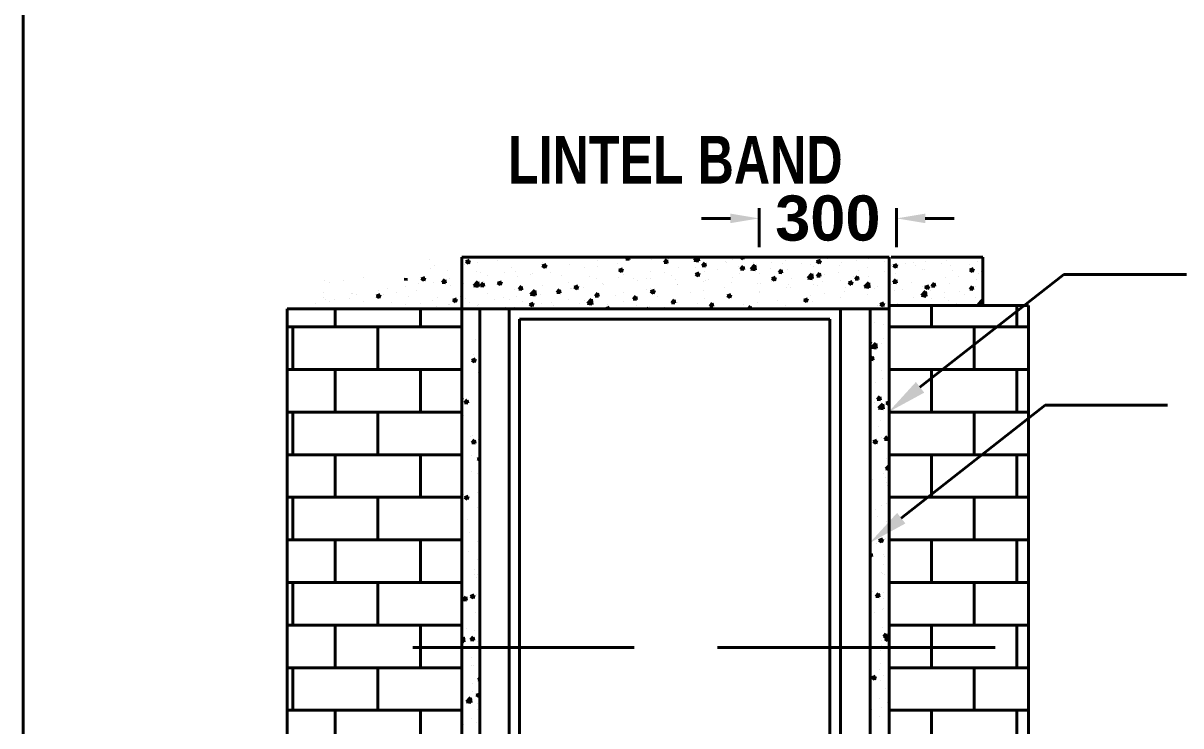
# Model space of a CAD drawing. Header units: metres. Extents: x -121582 to -58867, y 55115 to 110853.
# Drawn here: x -60700.95 to -60692.32, y 55210.2 to 55215.44 of the extents above; entities that cross this region are included whole.
import ezdxf

# ---------------------------------------------------------------- set-up
doc = ezdxf.new("R2010")
doc.units = ezdxf.units.M
doc.styles.add('t8', font='arialbd.ttf')

# ---------------------------------------------------------------- blocks, each defined once
blk = doc.blocks.new('RGHG')
at = {"color": 0, "lineweight": 40}
for p, q in [((286168.01, 37134.6), (286168.01, 37130.12)), ((286183.83, 37134.6), (286183.83, 37130.12)), ((286164.71, 37133.43), (286161.4, 37133.43)), ((286187.13, 37133.43), (286190.44, 37133.43)), ((286130.07, 37128.68), (286130.07, 37128.68)), ((286130.62, 37128.06), (286130.62, 37128.06)), ((286133.77, 37128.49), (286133.77, 37128.49)), ((286147.58, 37128.97), (286133.83, 37128.97)), ((286133.83, 37128.97), (286133.83, 37036.45)), ((286134.08, 37128.12), (286134.08, 37128.12)), ((286134.27, 37128.45), (286134.7, 37128.62)), ((286134.27, 37128.45), (286134.58, 37128.25)), ((286134.58, 37128.22), (286134.7, 37128.59)), ((286135.61, 37128.32), (286135.61, 37128.32)), ((286136.86, 37128.89), (286136.86, 37128.89)), ((286137.93, 37128.63), (286137.93, 37128.63)), ((286139.55, 37127.76), (286139.55, 37127.76)), ((286143.07, 37127.96), (286143.5, 37128.13)), ((286143.07, 37127.96), (286143.38, 37127.76)), ((286143.12, 37128.37), (286143.12, 37128.37)), ((286143.12, 37127.74), (286143.12, 37127.74)), ((286143.38, 37127.73), (286143.5, 37128.1)), ((286146.21, 37128.13), (286146.21, 37128.13)), ((286147.58, 37128.97), (286169.22, 37128.97)), ((286147.91, 37127.74), (286147.91, 37127.74)), ((286149.39, 37128.59), (286149.39, 37128.59)), ((286149.45, 37127.94), (286149.45, 37127.94)), ((286151.77, 37128.24), (286151.77, 37128.24)), ((286152.69, 37128.73), (286152.9, 37128.97)), ((286152.69, 37128.73), (286153.06, 37128.69)), ((286153.06, 37128.67), (286153, 37128.97)), ((286154.33, 37128.92), (286154.33, 37128.92)), ((286155.64, 37128.75), (286155.64, 37128.75)), ((286157.09, 37128.34), (286157.38, 37128.69)), ((286157.09, 37128.34), (286157.45, 37128.31)), ((286157.17, 37128.95), (286157.17, 37128.95)), ((286157.45, 37128.28), (286157.38, 37128.67)), ((286157.6, 37128.79), (286157.6, 37128.79)), ((286158.74, 37127.83), (286158.74, 37127.83)), ((286160.53, 37128.6), (286160.88, 37128.97)), ((286160.53, 37128.6), (286161.07, 37128.52)), ((286160.73, 37127.78), (286160.73, 37127.78)), ((286160.87, 37128.65), (286160.87, 37128.65)), ((286161.07, 37128.49), (286161.01, 37128.97)), ((286161.48, 37127.96), (286161.78, 37128.31)), ((286161.48, 37127.96), (286161.85, 37127.93)), ((286161.85, 37127.9), (286161.78, 37128.28)), ((286161.88, 37128.26), (286161.88, 37128.26)), ((286164.14, 37128.51), (286164.14, 37128.51)), ((286164.3, 37128.4), (286164.3, 37128.4)), ((286164.98, 37128.66), (286164.98, 37128.66)), ((286165.6, 37127.86), (286165.6, 37127.86)), ((286165.83, 37128.96), (286165.87, 37128.97)), ((286165.83, 37128.96), (286166.13, 37128.75)), ((286165.87, 37127.57), (286166.17, 37127.93)), ((286166.13, 37128.72), (286166.22, 37128.97)), ((286166.24, 37127.51), (286166.17, 37127.9)), ((286167.06, 37127.59), (286167.54, 37128.08)), ((286167.41, 37128.37), (286167.41, 37128.37)), ((286167.61, 37127.48), (286167.54, 37128.06)), ((286169.22, 37128.97), (286182.96, 37128.97)), ((286169.47, 37128.37), (286169.47, 37128.37)), ((286170.68, 37128.23), (286170.68, 37128.23)), ((286171, 37128.57), (286171, 37128.57)), ((286172.65, 37128.92), (286172.65, 37128.92)), ((286172.92, 37128.28), (286172.92, 37128.28)), ((286173.32, 37128.88), (286173.32, 37128.88)), ((286173.95, 37128.1), (286173.95, 37128.1)), ((286174.32, 37127.9), (286174.32, 37127.9)), ((286174.63, 37128.47), (286175.06, 37128.63)), ((286174.63, 37128.47), (286174.94, 37128.26)), ((286174.94, 37128.23), (286175.06, 37128.6)), ((286175.92, 37128.78), (286175.92, 37128.78)), ((286176.49, 37128.89), (286176.49, 37128.89)), ((286177.22, 37127.96), (286177.22, 37127.96)), ((286177.51, 37128.36), (286177.51, 37128.36)), ((286179.19, 37128.64), (286179.19, 37128.64)), ((286180.49, 37127.82), (286180.49, 37127.82)), ((286180.65, 37128.79), (286180.65, 37128.79)), ((286182.46, 37128.5), (286182.46, 37128.5)), ((286182.96, 37128.97), (286182.96, 37036.45)), ((286193.74, 37128.97), (286183.19, 37128.97)), ((286183.3, 37127.99), (286183.3, 37127.99)), ((286183.43, 37127.98), (286183.86, 37128.14)), ((286183.43, 37127.98), (286183.74, 37127.77)), ((286183.74, 37127.74), (286183.86, 37128.11)), ((286184.83, 37128.19), (286184.83, 37128.19)), ((286185.73, 37128.37), (286185.73, 37128.37)), ((286185.97, 37127.97), (286185.97, 37127.97)), ((286187.15, 37128.49), (286187.15, 37128.49)), ((286189, 37128.23), (286189, 37128.23)), ((286189.54, 37128.59), (286189.54, 37128.59)), ((286190, 37128.03), (286190, 37128.03)), ((286192.27, 37128.09), (286192.27, 37128.09)), ((286193.09, 37128.43), (286193.09, 37128.43)), ((286193.74, 37123.4), (286193.74, 37128.97)), ((286122.49, 37126.59), (286122.49, 37126.59)), ((286127.18, 37126.43), (286127.55, 37126.39)), ((286129.12, 37126.48), (286129.55, 37126.64)), ((286129.12, 37126.48), (286129.43, 37126.27)), ((286129.43, 37126.24), (286129.55, 37126.61)), ((286130.21, 37127.61), (286130.21, 37127.61)), ((286131.57, 37126.04), (286131.87, 37126.39)), ((286131.94, 37125.98), (286131.87, 37126.36)), ((286132.19, 37127.46), (286132.19, 37127.46)), ((286132.4, 37126.53), (286132.4, 37126.53)), ((286133.7, 37126.46), (286133.7, 37126.46)), ((286135.46, 37127.32), (286135.46, 37127.32)), ((286135.98, 37127.15), (286135.98, 37127.15)), ((286136.79, 37126.85), (286136.79, 37126.85)), ((286138.73, 37127.19), (286138.73, 37127.19)), ((286139.97, 37127.31), (286139.97, 37127.31)), ((286140.19, 37126.72), (286140.19, 37126.72)), ((286141.72, 37126.92), (286141.72, 37126.92)), ((286142, 37127.05), (286142, 37127.05)), ((286144.04, 37127.23), (286144.04, 37127.23)), ((286145.27, 37126.91), (286145.27, 37126.91)), ((286148.54, 37126.77), (286148.54, 37126.77)), ((286149.32, 37126.55), (286149.32, 37126.55)), ((286151.81, 37126.63), (286151.81, 37126.63)), ((286151.88, 37127.47), (286152.31, 37127.64)), ((286151.88, 37127.47), (286152.18, 37127.27)), ((286152.18, 37127.24), (286152.31, 37127.61)), ((286152.46, 37126.98), (286152.46, 37126.98)), ((286153.59, 37126.56), (286153.59, 37126.56)), ((286155.08, 37126.5), (286155.08, 37126.5)), ((286155.56, 37127.37), (286155.56, 37127.37)), ((286155.56, 37126.54), (286155.56, 37126.54)), ((286157.16, 37127.17), (286157.16, 37127.17)), ((286157.88, 37126.84), (286157.88, 37126.84)), ((286160.68, 37126.98), (286161.11, 37127.15)), ((286160.68, 37126.98), (286160.99, 37126.78)), ((286160.99, 37126.75), (286161.11, 37127.12)), ((286161.75, 37127.35), (286161.75, 37127.35)), ((286162.2, 37126.44), (286162.2, 37126.44)), ((286163.28, 37127.55), (286163.28, 37127.55)), ((286164.9, 37126.62), (286164.9, 37126.62)), ((286165.77, 37127.05), (286165.77, 37127.05)), ((286165.87, 37127.57), (286166.24, 37127.54)), ((286167.06, 37127.59), (286167.61, 37127.5)), ((286168.08, 37127.08), (286168.08, 37127.08)), ((286169.34, 37127.66), (286169.34, 37127.66)), ((286169.48, 37126.49), (286169.91, 37126.66)), ((286169.48, 37126.49), (286169.79, 37126.29)), ((286169.79, 37126.26), (286169.91, 37126.63)), ((286170.27, 37127.19), (286170.56, 37127.54)), ((286170.27, 37127.19), (286170.63, 37127.16)), ((286170.63, 37127.13), (286170.56, 37127.51)), ((286171.23, 37127.51), (286171.23, 37127.51)), ((286171.71, 37126.46), (286171.71, 37126.46)), ((286173.6, 37126.57), (286174.08, 37127.07)), ((286173.6, 37126.57), (286174.15, 37126.49)), ((286174.15, 37126.46), (286174.08, 37127.05)), ((286174.66, 37126.8), (286174.96, 37127.16)), ((286174.66, 37126.8), (286175.03, 37126.77)), ((286175.03, 37126.74), (286174.96, 37127.13)), ((286175.58, 37126.97), (286175.58, 37126.97)), ((286177.11, 37127.17), (286177.11, 37127.17)), ((286178.83, 37126.75), (286178.83, 37126.75)), ((286179.05, 37126.42), (286179.35, 37126.77)), ((286179.05, 37126.42), (286179.42, 37126.39)), ((286179.42, 37126.36), (286179.35, 37126.74)), ((286179.43, 37127.48), (286179.43, 37127.48)), ((286180.58, 37126.75), (286180.58, 37126.75)), ((286182.4, 37127.36), (286182.4, 37127.36)), ((286183.45, 37126.04), (286183.74, 37126.39)), ((286183.67, 37127.14), (286183.67, 37127.14)), ((286183.76, 37127.68), (286183.76, 37127.68)), ((286186.52, 37114.01), (286203.07, 37126.98)), ((286186.85, 37127.6), (286186.85, 37127.6)), ((286187.03, 37127.54), (286187.03, 37127.54)), ((286189.41, 37126.59), (286189.41, 37126.59)), ((286190.3, 37127.4), (286190.3, 37127.4)), ((286190.94, 37126.79), (286190.94, 37126.79)), ((286192.24, 37127.49), (286192.67, 37127.65)), ((286192.24, 37127.49), (286192.54, 37127.28)), ((286192.54, 37127.25), (286192.67, 37127.62)), ((286193.02, 37126.39), (286193.02, 37126.39)), ((286193.26, 37127.09), (286193.26, 37127.09)), ((286193.56, 37127.27), (286193.56, 37127.27)), ((286203.07, 37126.98), (286217.17, 37126.98)), ((286118.02, 37126.32), (286118.02, 37126.32)), ((286118.64, 37126.08), (286118.64, 37126.08)), ((286120.17, 37126.29), (286120.17, 37126.29)), ((286124.27, 37125.17), (286124.27, 37125.17)), ((286125.26, 37125.31), (286125.26, 37125.31)), ((286127.37, 37125.56), (286127.37, 37125.56)), ((286128.6, 37125.19), (286128.6, 37125.19)), ((286128.83, 37125.92), (286128.83, 37125.92)), ((286130.55, 37126.02), (286130.55, 37126.02)), ((286131.57, 37126.04), (286131.94, 37126.01)), ((286132.47, 37125.7), (286132.47, 37125.7)), ((286134, 37125.9), (286134, 37125.9)), ((286135.19, 37125.68), (286135.67, 37126.17)), ((286135.19, 37125.68), (286135.73, 37125.59)), ((286135.73, 37125.57), (286135.67, 37126.15)), ((286135.97, 37125.66), (286136.26, 37126.01)), ((286135.97, 37125.66), (286136.33, 37125.62)), ((286136.33, 37125.6), (286136.26, 37125.98)), ((286136.32, 37126.21), (286136.32, 37126.21)), ((286137.93, 37125.99), (286138.36, 37126.15)), ((286137.93, 37125.99), (286138.23, 37125.78)), ((286138.23, 37125.75), (286138.36, 37126.12)), ((286139.9, 37125.27), (286139.9, 37125.27)), ((286140.36, 37125.27), (286140.66, 37125.62)), ((286140.36, 37125.27), (286140.73, 37125.24)), ((286140.73, 37125.21), (286140.66, 37125.6)), ((286141.73, 37124.66), (286142.2, 37125.16)), ((286142.27, 37124.55), (286142.2, 37125.14)), ((286143.04, 37125.7), (286143.04, 37125.7)), ((286144.76, 37124.89), (286145.05, 37125.24)), ((286145.12, 37124.83), (286145.05, 37125.21)), ((286146.14, 37126.09), (286146.14, 37126.09)), ((286146.3, 37125.32), (286146.3, 37125.32)), ((286146.44, 37125.33), (286146.44, 37125.33)), ((286146.73, 37125.5), (286147.16, 37125.66)), ((286146.73, 37125.5), (286147.04, 37125.29)), ((286147.04, 37125.26), (286147.16, 37125.63)), ((286147.83, 37125.52), (286147.83, 37125.52)), ((286150.01, 37125.94), (286150.01, 37125.94)), ((286150.15, 37125.83), (286150.15, 37125.83)), ((286154.02, 37126.34), (286154.02, 37126.34)), ((286155.05, 37125.21), (286155.05, 37125.21)), ((286155.48, 37125.33), (286155.48, 37125.33)), ((286155.53, 37125.01), (286155.96, 37125.17)), ((286155.84, 37124.77), (286155.96, 37125.14)), ((286158.35, 37126.36), (286158.35, 37126.36)), ((286158.63, 37125.83), (286158.63, 37125.83)), ((286158.66, 37125.79), (286158.66, 37125.79)), ((286161.62, 37126.22), (286161.62, 37126.22)), ((286161.67, 37125.14), (286161.67, 37125.14)), ((286161.81, 37126.23), (286161.81, 37126.23)), ((286163.99, 37125.44), (286163.99, 37125.44)), ((286164.89, 37126.08), (286164.89, 37126.08)), ((286167.86, 37125.95), (286167.86, 37125.95)), ((286168.01, 37125.04), (286168.01, 37125.04)), ((286168.16, 37125.94), (286168.16, 37125.94)), ((286169.39, 37126.16), (286169.39, 37126.16)), ((286171.15, 37125.47), (286171.15, 37125.47)), ((286171.43, 37125.8), (286171.43, 37125.8)), ((286171.68, 37125.52), (286171.68, 37125.52)), ((286174.25, 37125.86), (286174.25, 37125.86)), ((286174.7, 37125.67), (286174.7, 37125.67)), ((286175.25, 37126.13), (286175.25, 37126.13)), ((286177.43, 37126.32), (286177.43, 37126.32)), ((286177.82, 37125.06), (286177.82, 37125.06)), ((286177.97, 37125.53), (286177.97, 37125.53)), ((286178.29, 37126), (286178.72, 37126.17)), ((286178.29, 37126), (286178.59, 37125.8)), ((286178.59, 37125.77), (286178.72, 37126.14)), ((286180.14, 37125.56), (286180.62, 37126.06)), ((286180.14, 37125.56), (286180.68, 37125.47)), ((286180.68, 37125.45), (286180.62, 37126.03)), ((286181.24, 37125.39), (286181.24, 37125.39)), ((286181.69, 37125.57), (286181.69, 37125.57)), ((286183.22, 37125.77), (286183.22, 37125.77)), ((286183.45, 37126.04), (286183.81, 37126)), ((286183.6, 37125.1), (286183.6, 37125.1)), ((286183.81, 37125.98), (286183.74, 37126.36)), ((286184.51, 37125.25), (286184.51, 37125.25)), ((286185.54, 37126.08), (286185.54, 37126.08)), ((286186.68, 37124.55), (286187.15, 37125.04)), ((286186.78, 37125.56), (286186.78, 37125.56)), ((286187.09, 37125.51), (286187.52, 37125.68)), ((286187.09, 37125.51), (286187.4, 37125.31)), ((286187.4, 37125.28), (286187.52, 37125.65)), ((286187.78, 37125.11), (286187.78, 37125.11)), ((286187.84, 37125.65), (286188.14, 37126)), ((286187.84, 37125.65), (286188.21, 37125.62)), ((286188.21, 37125.59), (286188.14, 37125.97)), ((286189.92, 37125.99), (286189.92, 37125.99)), ((286192.24, 37125.27), (286192.53, 37125.62)), ((286192.24, 37125.27), (286192.6, 37125.24)), ((286192.6, 37125.21), (286192.53, 37125.59)), ((286192.86, 37125.55), (286192.86, 37125.55)), ((286117.92, 37124.88), (286117.92, 37124.88)), ((286117.95, 37124.28), (286117.95, 37124.28)), ((286118.11, 37124.08), (286118.11, 37124.08)), ((286118.56, 37123.87), (286118.56, 37123.87)), ((286119.21, 37124.06), (286119.21, 37124.06)), ((286120.88, 37124.18), (286120.88, 37124.18)), ((286121.13, 37124.74), (286121.13, 37124.74)), ((286121.19, 37124.75), (286121.19, 37124.75)), ((286121.69, 37124.69), (286121.69, 37124.69)), ((286122.48, 37123.92), (286122.48, 37123.92)), ((286123.98, 37124.5), (286124.41, 37124.67)), ((286123.98, 37124.5), (286124.28, 37124.3)), ((286124.28, 37124.27), (286124.41, 37124.64)), ((286124.46, 37124.61), (286124.46, 37124.61)), ((286124.75, 37124.69), (286124.75, 37124.69)), ((286125.75, 37123.79), (286125.75, 37123.79)), ((286126.28, 37124.89), (286126.28, 37124.89)), ((286127.73, 37124.47), (286127.73, 37124.47)), ((286130.48, 37123.98), (286130.48, 37123.98)), ((286131, 37124.33), (286131, 37124.33)), ((286132.78, 37124.01), (286133.21, 37124.18)), ((286132.78, 37124.01), (286133.09, 37123.81)), ((286133.08, 37123.78), (286133.21, 37124.15)), ((286133.62, 37124.42), (286133.62, 37124.42)), ((286134.27, 37124.19), (286134.27, 37124.19)), ((286134.71, 37123.79), (286134.71, 37123.79)), ((286136.71, 37124.81), (286136.71, 37124.81)), ((286137.54, 37124.06), (286137.54, 37124.06)), ((286138.58, 37124.3), (286138.58, 37124.3)), ((286139.3, 37124.1), (286139.3, 37124.1)), ((286140.11, 37124.5), (286140.11, 37124.5)), ((286140.81, 37123.92), (286140.81, 37123.92)), ((286141.73, 37124.66), (286142.27, 37124.58)), ((286142.43, 37124.81), (286142.43, 37124.81)), ((286142.87, 37124.72), (286142.87, 37124.72)), ((286144.08, 37123.78), (286144.08, 37123.78)), ((286144.76, 37124.89), (286145.12, 37124.86)), ((286146.06, 37124.05), (286146.06, 37124.05)), ((286147.91, 37123.99), (286147.91, 37123.99)), ((286148.26, 37123.65), (286148.74, 37124.14)), ((286148.81, 37123.54), (286148.74, 37124.12)), ((286149.15, 37124.5), (286149.44, 37124.86)), ((286149.15, 37124.5), (286149.52, 37124.47)), ((286149.24, 37124.51), (286149.24, 37124.51)), ((286149.52, 37124.44), (286149.44, 37124.83)), ((286151.48, 37124.6), (286151.48, 37124.6)), ((286152.39, 37124.94), (286152.39, 37124.94)), ((286152.41, 37123.92), (286152.41, 37123.92)), ((286153.54, 37124.12), (286153.84, 37124.47)), ((286153.54, 37124.12), (286153.91, 37124.09)), ((286153.91, 37124.06), (286153.84, 37124.44)), ((286153.95, 37124.12), (286153.95, 37124.12)), ((286155.53, 37125.01), (286155.84, 37124.8)), ((286156.27, 37124.43), (286156.27, 37124.43)), ((286157.94, 37123.73), (286158.23, 37124.09)), ((286157.94, 37123.73), (286158.3, 37123.7)), ((286158.3, 37123.67), (286158.23, 37124.06)), ((286158.59, 37123.75), (286158.59, 37123.75)), ((286160.13, 37124.94), (286160.13, 37124.94)), ((286161.73, 37124.19), (286161.73, 37124.19)), ((286162.33, 37123.35), (286162.63, 37123.7)), ((286164.34, 37124.52), (286164.77, 37124.68)), ((286164.34, 37124.52), (286164.64, 37124.31)), ((286164.54, 37124.29), (286164.54, 37124.29)), ((286164.64, 37124.28), (286164.77, 37124.65)), ((286164.83, 37124.58), (286164.83, 37124.58)), ((286167.78, 37123.74), (286167.78, 37123.74)), ((286168.11, 37124.91), (286168.11, 37124.91)), ((286170.1, 37124.04), (286170.1, 37124.04)), ((286173.14, 37124.03), (286173.57, 37124.19)), ((286173.14, 37124.03), (286173.45, 37123.82)), ((286173.44, 37123.79), (286173.57, 37124.16)), ((286173.97, 37124.55), (286173.97, 37124.55)), ((286174.17, 37123.82), (286174.17, 37123.82)), ((286175.5, 37124.76), (286175.5, 37124.76)), ((286177.36, 37124.28), (286177.36, 37124.28)), ((286180.5, 37124.71), (286180.5, 37124.71)), ((286181.94, 37123.53), (286182.37, 37123.7)), ((286182.15, 37123.71), (286182.15, 37123.71)), ((286185.72, 37124.32), (286185.72, 37124.32)), ((286186.68, 37124.55), (286187.22, 37124.46)), ((286187.22, 37124.44), (286187.15, 37125.02)), ((286187.8, 37124.17), (286187.8, 37124.17)), ((286189.29, 37124.93), (286189.29, 37124.93)), ((286189.33, 37124.37), (286189.33, 37124.37)), ((286189.85, 37123.96), (286189.85, 37123.96)), ((286191.05, 37124.98), (286191.05, 37124.98)), ((286191.65, 37124.68), (286191.65, 37124.68)), ((286192.94, 37124.35), (286192.94, 37124.35)), ((286193.21, 37123.53), (286193.69, 37124.03)), ((286193.74, 37123.54), (286193.69, 37124)), ((286113.71, 37123.02), (286113.71, 37016.89)), ((286133.83, 37123.02), (286113.71, 37123.02)), ((286117.02, 37123.67), (286117.02, 37123.67)), ((286119.26, 37120.95), (286119.26, 37123.02)), ((286124.2, 37123.13), (286124.2, 37123.13)), ((286127.29, 37123.53), (286127.29, 37123.53)), ((286129.02, 37123.65), (286129.02, 37123.65)), ((286129.06, 37120.95), (286129.06, 37123.02)), ((286130.86, 37123.29), (286130.86, 37123.29)), ((286132.29, 37123.51), (286132.29, 37123.51)), ((286132.39, 37123.49), (286132.39, 37123.49)), ((286139.26, 37123.02), (286133.83, 37123.02)), ((286135.56, 37123.37), (286135.56, 37123.37)), ((286135.72, 37123.49), (286135.72, 37123.49)), ((286135.87, 37123.02), (286135.87, 37037.49)), ((286138.83, 37123.23), (286138.83, 37123.23)), ((286139.26, 37123.02), (286177.36, 37123.02)), ((286139.26, 37037.49), (286139.26, 37123.02)), ((286139.82, 37123.23), (286139.82, 37123.23)), ((286141.58, 37123.52), (286142.01, 37123.69)), ((286141.58, 37123.52), (286141.89, 37123.32)), ((286141.89, 37123.29), (286142.01, 37123.66)), ((286142.1, 37123.09), (286142.1, 37123.09)), ((286142.97, 37123.66), (286142.97, 37123.66)), ((286144.34, 37123.37), (286144.34, 37123.37)), ((286146.22, 37123.11), (286146.22, 37123.11)), ((286147.35, 37123.64), (286147.35, 37123.64)), ((286148.26, 37123.65), (286148.81, 37123.56)), ((286148.54, 37123.41), (286148.54, 37123.41)), ((286150.39, 37123.03), (286150.82, 37123.2)), ((286150.39, 37123.03), (286150.41, 37123.02)), ((286150.62, 37123.5), (286150.62, 37123.5)), ((286150.76, 37123.02), (286150.82, 37123.17)), ((286153.89, 37123.37), (286153.89, 37123.37)), ((286155.17, 37123.02), (286155.28, 37123.13)), ((286155.29, 37123.02), (286155.28, 37123.11)), ((286155.41, 37123.3), (286155.41, 37123.3)), ((286157.16, 37123.23), (286157.16, 37123.23)), ((286157.39, 37123.07), (286157.39, 37123.07)), ((286160.43, 37123.09), (286160.43, 37123.09)), ((286160.97, 37123.68), (286160.97, 37123.68)), ((286162.33, 37123.35), (286162.7, 37123.32)), ((286162.38, 37123.03), (286162.38, 37123.03)), ((286162.7, 37123.29), (286162.63, 37123.67)), ((286166.24, 37123.54), (286166.24, 37123.54)), ((286166.77, 37123.02), (286167.02, 37123.32)), ((286167.07, 37123.02), (286167.02, 37123.29)), ((286171.08, 37123.43), (286171.08, 37123.43)), ((286177.36, 37123.02), (286182.96, 37123.02)), ((286177.36, 37123.02), (286177.36, 37037.49)), ((286178.57, 37123.09), (286178.57, 37123.09)), ((286180.08, 37123.15), (286180.08, 37123.15)), ((286180.8, 37037.49), (286180.8, 37123.02)), ((286181.61, 37123.36), (286181.61, 37123.36)), ((286181.94, 37123.53), (286182.25, 37123.33)), ((286182.25, 37123.3), (286182.37, 37123.67)), ((286199, 37123.4), (286182.96, 37123.4)), ((286183.93, 37123.66), (286183.93, 37123.66)), ((286186.7, 37123.52), (286186.7, 37123.52)), ((286187.86, 37120.95), (286187.86, 37123.4)), ((286190.76, 37123.59), (286190.76, 37123.59)), ((286193.21, 37123.53), (286193.74, 37123.45)), ((286197.67, 37120.95), (286197.67, 37123.4)), ((286199, 37123.4), (286199, 37016.89)), ((286140.46, 37121.82), (286176.16, 37121.82)), ((286140.46, 37038.68), (286140.46, 37121.82)), ((286176.16, 37121.82), (286176.16, 37038.68)), ((286181.34, 37121.44), (286181.34, 37121.44)), ((286182.32, 37121.25), (286182.32, 37121.25)), ((286113.71, 37120.95), (286133.83, 37120.95)), ((286114.36, 37116.05), (286114.36, 37120.95)), ((286124.16, 37116.05), (286124.16, 37120.95)), ((286182.96, 37120.95), (286199, 37120.95)), ((286182.96, 37116.05), (286182.96, 37120.95)), ((286192.77, 37116.05), (286192.77, 37120.95)), ((286135.36, 37119.47), (286135.36, 37119.47)), ((286180.8, 37119.23), (286180.88, 37119.26)), ((286180.8, 37118.99), (286180.88, 37119.23)), ((286180.95, 37118.58), (286181.43, 37119.08)), ((286180.95, 37118.58), (286181.5, 37118.49)), ((286181.5, 37118.47), (286181.43, 37119.05)), ((286182.1, 37119.01), (286182.1, 37119.01)), ((286182.38, 37119.6), (286182.38, 37119.6)), ((286134.95, 37117.1), (286135.38, 37117.27)), ((286134.95, 37117.1), (286135.25, 37116.9)), ((286135.13, 37117.81), (286135.13, 37117.81)), ((286135.25, 37116.87), (286135.38, 37117.24)), ((286135.28, 37117.26), (286135.28, 37117.26)), ((286180.8, 37117.26), (286181.05, 37117.56)), ((286180.8, 37117.2), (286181.12, 37117.17)), ((286181.12, 37117.14), (286181.05, 37117.53)), ((286113.71, 37116.05), (286133.83, 37116.05)), ((286119.26, 37111.15), (286119.26, 37116.05)), ((286129.06, 37111.15), (286129.06, 37116.05)), ((286135.71, 37115.73), (286135.71, 37115.73)), ((286180.91, 37115.88), (286180.91, 37115.88)), ((286182.13, 37115.95), (286182.13, 37115.95)), ((286182.96, 37116.05), (286199, 37116.05)), ((286187.86, 37111.15), (286187.86, 37116.05)), ((286197.67, 37111.15), (286197.67, 37116.05)), ((286133.91, 37114.7), (286133.91, 37114.7)), ((286181.35, 37114.51), (286181.35, 37114.51)), ((286182.2, 37115.06), (286182.2, 37115.06)), ((286182.89, 37114.71), (286182.89, 37114.71)), ((286133.83, 37112.81), (286133.88, 37112.83)), ((286133.83, 37112.64), (286133.88, 37112.8)), ((286134.12, 37112.22), (286134.42, 37112.57)), ((286134.12, 37112.22), (286134.49, 37112.19)), ((286134.38, 37112.73), (286134.38, 37112.73)), ((286134.49, 37112.16), (286134.42, 37112.54)), ((286181.28, 37112.29), (286181.28, 37112.29)), ((286181.6, 37112.6), (286181.9, 37112.95)), ((286181.6, 37112.6), (286181.97, 37112.57)), ((286181.76, 37111.6), (286182.24, 37112.09)), ((286181.97, 37112.54), (286181.9, 37112.92)), ((286182.31, 37111.49), (286182.24, 37112.07)), ((286182.36, 37111.85), (286182.36, 37111.85)), ((286182.62, 37112.18), (286182.96, 37112.32)), ((286182.62, 37112.18), (286182.92, 37111.98)), ((286182.92, 37111.95), (286182.96, 37112.06)), ((286182.96, 37112.63), (286182.96, 37112.63)), ((286184.36, 37098.96), (286200.91, 37111.93)), ((286200.91, 37111.93), (286215.01, 37111.93)), ((286113.71, 37111.15), (286133.83, 37111.15)), ((286114.36, 37106.25), (286114.36, 37111.15)), ((286124.16, 37106.25), (286124.16, 37111.15)), ((286134.01, 37110.75), (286134.01, 37110.75)), ((286181.76, 37111.6), (286182.31, 37111.51)), ((286182.96, 37111.15), (286199, 37111.15)), ((286182.96, 37106.25), (286182.96, 37111.15)), ((286192.77, 37106.25), (286192.77, 37111.15)), ((286181.77, 37109.5), (286181.77, 37109.5)), ((286181.98, 37110.18), (286181.98, 37110.18)), ((286134.77, 37108.32), (286134.77, 37108.32)), ((286134.97, 37107.61), (286135.27, 37107.96)), ((286135.02, 37108.41), (286135.02, 37108.41)), ((286135.34, 37107.55), (286135.27, 37107.93)), ((286135.69, 37107.98), (286135.69, 37107.98)), ((286181.13, 37107.74), (286181.56, 37107.91)), ((286181.13, 37107.74), (286181.43, 37107.54)), ((286181.43, 37107.51), (286181.56, 37107.88)), ((286182.11, 37108.19), (286182.11, 37108.19)), ((286182.45, 37107.99), (286182.75, 37108.34)), ((286182.45, 37107.99), (286182.82, 37107.96)), ((286182.82, 37107.93), (286182.75, 37108.31)), ((286134.97, 37107.61), (286135.34, 37107.58)), ((286182.92, 37106.75), (286182.92, 37106.75)), ((286113.71, 37106.25), (286133.83, 37106.25)), ((286119.26, 37101.35), (286119.26, 37106.25)), ((286129.06, 37101.35), (286129.06, 37106.25)), ((286134.94, 37106.19), (286134.94, 37106.19)), ((286135.62, 37105.75), (286135.87, 37105.85)), ((286135.62, 37105.75), (286135.87, 37105.59)), ((286182.63, 37105.86), (286182.63, 37105.86)), ((286182.96, 37106.25), (286199, 37106.25)), ((286187.86, 37101.35), (286187.86, 37106.25)), ((286197.67, 37101.35), (286197.67, 37106.25)), ((286134.87, 37104.36), (286134.87, 37104.36)), ((286135.65, 37104.08), (286135.65, 37104.08)), ((286182.35, 37104.09), (286182.35, 37104.09)), ((286182.58, 37104.62), (286182.96, 37105.02)), ((286182.58, 37104.62), (286182.96, 37104.56)), ((286182.85, 37104.71), (286182.85, 37104.71)), ((286135.82, 37103), (286135.87, 37103.05)), ((286135.82, 37103), (286135.87, 37103)), ((286181.02, 37103.44), (286181.02, 37103.44)), ((286182.55, 37103.65), (286182.55, 37103.65)), ((286182.63, 37103.11), (286182.63, 37103.11)), ((286182.78, 37102.67), (286182.78, 37102.67)), ((286113.71, 37101.35), (286133.83, 37101.35)), ((286114.36, 37096.45), (286114.36, 37101.35)), ((286124.16, 37096.45), (286124.16, 37101.35)), ((286134.04, 37101.67), (286134.04, 37101.67)), ((286134.13, 37101.31), (286134.56, 37101.48)), ((286134.13, 37101.31), (286134.44, 37101.11)), ((286134.44, 37101.08), (286134.56, 37101.45)), ((286135.63, 37101.93), (286135.63, 37101.93)), ((286180.94, 37101.23), (286180.94, 37101.23)), ((286182.96, 37101.35), (286199, 37101.35)), ((286182.96, 37096.45), (286182.96, 37101.35)), ((286192.77, 37096.45), (286192.77, 37101.35)), ((286135.67, 37100.22), (286135.67, 37100.22)), ((286135.82, 37100.34), (286135.82, 37100.34)), ((286181.41, 37100), (286181.41, 37100)), ((286182.09, 37100.44), (286182.09, 37100.44)), ((286182.7, 37100.63), (286182.7, 37100.63)), ((286134.44, 37098.8), (286134.44, 37098.8)), ((286181.65, 37099.12), (286181.65, 37099.12)), ((286182.63, 37098.59), (286182.63, 37098.59)), ((286134.69, 37097.34), (286134.69, 37097.34)), ((286135.73, 37097.98), (286135.73, 37097.98)), ((286135.75, 37098.3), (286135.75, 37098.3)), ((286113.71, 37096.45), (286133.83, 37096.45)), ((286119.26, 37091.55), (286119.26, 37096.45)), ((286129.06, 37091.55), (286129.06, 37096.45)), ((286135.67, 37096.26), (286135.67, 37096.26)), ((286181.51, 37096.05), (286181.51, 37096.05)), ((286181.8, 37096.39), (286182.23, 37096.56)), ((286181.8, 37096.39), (286182.11, 37096.19)), ((286182.11, 37096.16), (286182.23, 37096.53)), ((286182.33, 37096.33), (286182.33, 37096.33)), ((286182.55, 37096.56), (286182.55, 37096.56)), ((286182.96, 37096.45), (286199, 37096.45)), ((286187.86, 37091.55), (286187.86, 37096.45)), ((286197.67, 37091.55), (286197.67, 37096.45)), ((286134.61, 37095.13), (286134.61, 37095.13)), ((286180.8, 37094.78), (286180.91, 37094.9)), ((286180.8, 37094.53), (286180.98, 37094.52)), ((286180.98, 37094.49), (286180.91, 37094.87)), ((286182.29, 37094.8), (286182.29, 37094.8)), ((286182.48, 37094.52), (286182.48, 37094.52)), ((286135.6, 37094.22), (286135.6, 37094.22)), ((286182.27, 37093.62), (286182.27, 37093.62)), ((286135.29, 37092.42), (286135.29, 37092.42)), ((286135.32, 37093.02), (286135.32, 37093.02)), ((286135.52, 37092.18), (286135.52, 37092.18)), ((286135.65, 37092.46), (286135.65, 37092.46)), ((286182.07, 37092.68), (286182.07, 37092.68)), ((286182.22, 37092.58), (286182.22, 37092.58)), ((286182.4, 37092.48), (286182.4, 37092.48)), ((286113.71, 37091.55), (286133.83, 37091.55)), ((286114.36, 37086.65), (286114.36, 37091.55)), ((286124.16, 37086.65), (286124.16, 37091.55)), ((286181.07, 37090.49), (286181.07, 37090.49)), ((286182.33, 37090.44), (286182.33, 37090.44)), ((286182.93, 37090.47), (286182.93, 37090.47)), ((286182.96, 37091.55), (286199, 37091.55)), ((286182.96, 37086.65), (286182.96, 37091.55)), ((286192.77, 37086.65), (286192.77, 37091.55)), ((286133.98, 37089.56), (286134.28, 37089.92)), ((286133.98, 37089.56), (286134.35, 37089.53)), ((286134.08, 37089.31), (286134.08, 37089.31)), ((286134.35, 37089.5), (286134.28, 37089.89)), ((286134.81, 37089.96), (286135.24, 37090.13)), ((286134.81, 37089.96), (286135.11, 37089.76)), ((286135.11, 37089.73), (286135.24, 37090.1)), ((286135.45, 37090.14), (286135.45, 37090.14)), ((286181.46, 37089.94), (286181.76, 37090.3)), ((286181.46, 37089.94), (286181.83, 37089.91)), ((286181.83, 37089.88), (286181.76, 37090.27)), ((286182.37, 37089.67), (286182.37, 37089.67)), ((286135.37, 37088.1), (286135.37, 37088.1)), ((286181.31, 37088.06), (286181.31, 37088.06)), ((286182.25, 37088.4), (286182.25, 37088.4)), ((286182.31, 37088.58), (286182.31, 37088.58)), ((286113.71, 37086.65), (286133.83, 37086.65)), ((286119.26, 37081.75), (286119.26, 37086.65)), ((286129.06, 37081.75), (286129.06, 37086.65)), ((286182.96, 37086.65), (286199, 37086.65)), ((286187.86, 37081.75), (286187.86, 37086.65)), ((286197.67, 37081.75), (286197.67, 37086.65)), ((286133.83, 37085.12), (286134, 37085.3)), ((286134.07, 37084.7), (286134, 37085.28)), ((286134.17, 37085.36), (286134.17, 37085.36)), ((286134.35, 37086.28), (286134.35, 37086.28)), ((286134.83, 37084.96), (286135.13, 37085.31)), ((286135.2, 37084.9), (286135.13, 37085.28)), ((286135.3, 37086.06), (286135.3, 37086.06)), ((286182.18, 37086.36), (286182.18, 37086.36)), ((286182.31, 37085.34), (286182.61, 37085.69)), ((286182.31, 37085.34), (286182.68, 37085.3)), ((286182.48, 37085.04), (286182.91, 37085.21)), ((286182.68, 37085.28), (286182.61, 37085.66)), ((286182.78, 37084.81), (286182.91, 37085.18)), ((286128.18, 37084.09), (286153.63, 37084.09)), ((286133.83, 37084.76), (286134.07, 37084.72)), ((286134.27, 37084.07), (286134.27, 37084.07)), ((286134.83, 37084.96), (286135.2, 37084.92)), ((286135.23, 37084.02), (286135.23, 37084.02)), ((286135.63, 37084.71), (286135.63, 37084.71)), ((286163.23, 37084.09), (286195.16, 37084.09)), ((286181.93, 37084.11), (286181.93, 37084.11)), ((286182.06, 37084.92), (286182.06, 37084.92)), ((286182.11, 37084.32), (286182.11, 37084.32)), ((286182.48, 37085.04), (286182.78, 37084.84)), ((286134.93, 37082.93), (286134.93, 37082.93)), ((286181.96, 37083.73), (286181.96, 37083.73)), ((286113.71, 37081.75), (286133.83, 37081.75)), ((286114.36, 37076.85), (286114.36, 37081.75)), ((286124.16, 37076.85), (286124.16, 37081.75)), ((286134.98, 37081.96), (286134.98, 37081.96)), ((286135.15, 37081.99), (286135.15, 37081.99)), ((286181.88, 37081.52), (286181.88, 37081.52)), ((286182.03, 37082.28), (286182.03, 37082.28)), ((286182.96, 37081.75), (286199, 37081.75)), ((286182.96, 37076.85), (286182.96, 37081.75)), ((286192.77, 37076.85), (286192.77, 37081.75)), ((286135.08, 37079.95), (286135.08, 37079.95)), ((286135.68, 37080.35), (286135.87, 37080.57)), ((286135.68, 37080.35), (286135.87, 37080.33)), ((286180.99, 37080.6), (286181.42, 37080.76)), ((286180.99, 37080.6), (286181.29, 37080.39)), ((286181.29, 37080.37), (286181.42, 37080.74)), ((286181.96, 37080.24), (286181.96, 37080.24)), ((286182.29, 37080.82), (286182.29, 37080.82)), ((286135.03, 37078.97), (286135.03, 37078.97)), ((286135.48, 37078.61), (286135.87, 37078.76)), ((286135.48, 37078.61), (286135.79, 37078.41)), ((286135.79, 37078.38), (286135.87, 37078.62)), ((286182.59, 37079.41), (286182.59, 37079.41)), ((286134.34, 37077.82), (286134.81, 37078.32)), ((286134.34, 37077.82), (286134.88, 37077.74)), ((286134.88, 37077.71), (286134.81, 37078.3)), ((286135, 37077.91), (286135, 37077.91)), ((286135.63, 37077.63), (286135.63, 37077.63)), ((286181.88, 37078.2), (286181.88, 37078.2)), ((286182.04, 37077.17), (286182.04, 37077.17)), ((286182.79, 37077.72), (286182.79, 37077.72)), ((286113.71, 37076.85), (286133.83, 37076.85)), ((286119.26, 37071.94), (286119.26, 37076.85)), ((286129.06, 37071.94), (286129.06, 37076.85)), ((286134.93, 37075.87), (286134.93, 37075.87)), ((286135.62, 37076.95), (286135.62, 37076.95)), ((286135.79, 37076.54), (286135.79, 37076.54)), ((286180.81, 37077.04), (286180.81, 37077.04)), ((286180.98, 37076.99), (286180.98, 37076.99)), ((286181.81, 37076.16), (286181.81, 37076.16)), ((286182.96, 37076.85), (286199, 37076.85)), ((286187.86, 37071.94), (286187.86, 37076.85)), ((286197.67, 37071.94), (286197.67, 37076.85)), ((286134.02, 37075.22), (286134.02, 37075.22)), ((286135.55, 37075.42), (286135.55, 37075.42))]:
    blk.add_line(p, q, dxfattribs=at)
at = {"color": 0, "linetype": 'ByBlock', "lineweight": 40}
blk.add_lwpolyline([(286083.35, 36993.59), (286517.28, 36993.59), (286517.28, 37331.41), (286083.35, 37331.41)], close=True, dxfattribs=at)
at = {"color": 0, "lineweight": 40}
for points in [[(286164.71, 37133.98), (286164.71, 37132.88), (286168.01, 37133.43)], [(286187.13, 37133.98), (286187.13, 37132.88), (286183.83, 37133.43)], [(286187.01, 37113.39), (286182.88, 37111.14), (286186.05, 37114.61)], [(286184.84, 37098.34), (286180.72, 37096.09), (286183.89, 37099.56)]]:
    blk.add_solid(points, dxfattribs=at)
at = {"color": 0, "linetype": 'Continuous', "lineweight": 40, "style": 't8', "width": 0.75}
blk.add_text('LINTEL BAND', height=5.5131, dxfattribs=at).set_placement((286139.12, 37137.41))
at = {"color": 0, "lineweight": 40, "insert": (286175.92, 37133.43), "char_height": 5.197, "attachment_point": 5, "style": 't8'}
blk.add_mtext('\\A1;300', dxfattribs=at)

msp = doc.modelspace()

# ---------------------------------------------------------------- block references
at = {"extrusion": (3.41119e-05, 2.3009e-12, 1), "xscale": 0.0647823953087137, "yscale": 0.0647823953087137, "zscale": 0.0647823953087137}
msp.add_blockref('RGHG', (-79234.1157, 52808.3926, -2.0701), dxfattribs=at)

doc.saveas('drawing.dxf')
